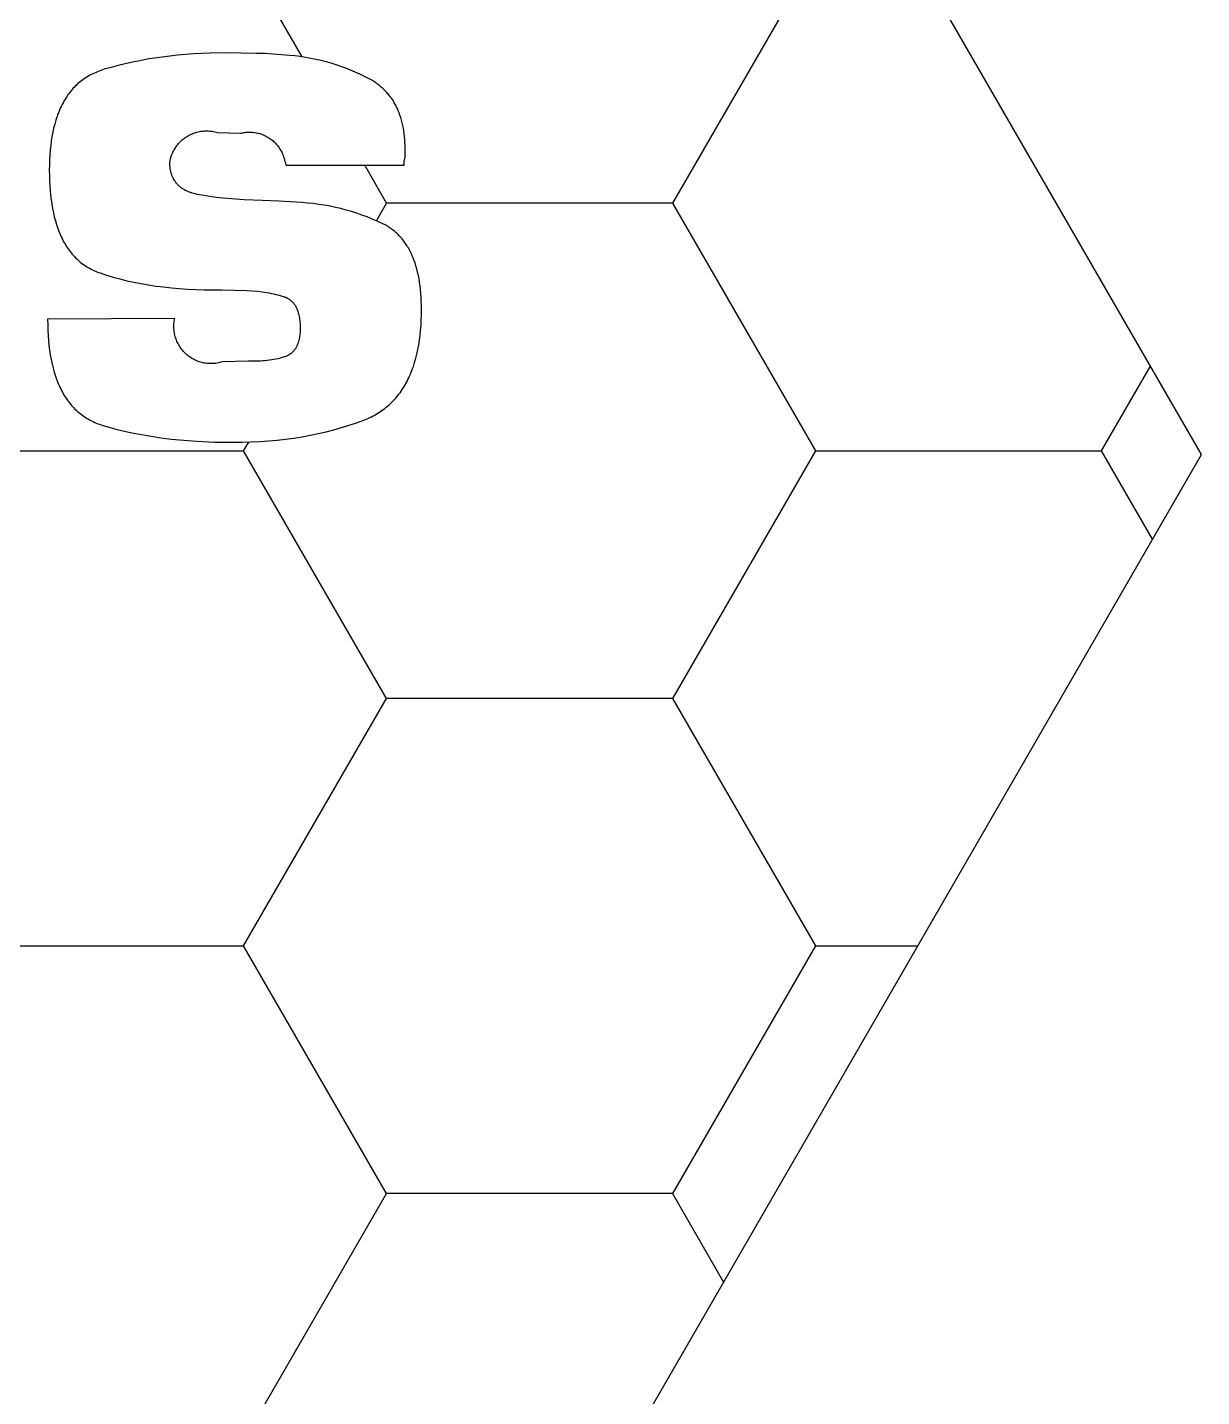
# Model space of a CAD drawing. Header units: millimetres. Extents: x 0 to 80, y 0 to 69.3.
# Drawn here: x 67.67 to 80, y 24.75 to 39.13 of the extents above; entities that cross this region are included whole.
import ezdxf

# ---------------------------------------------------------------- set-up
doc = ezdxf.new("R2010")
doc.units = ezdxf.units.MM
doc.header["$MEASUREMENT"] = 0
for name, color, linetype in [('CUT_PERIMETER', 1, 'CONTINUOUS'), ('HEX_BACKGROUND', 3, 'CONTINUOUS'), ('TEXT', 5, 'CONTINUOUS')]:
    doc.layers.add(name, color=color, linetype=linetype)

msp = doc.modelspace()

# ---------------------------------------------------------------- linework, layer by layer
at = {"layer": 'CUT_PERIMETER', "color": 1}
for p, q in [((80, 34.641), (60, 69.282)), ((60, 0), (80, 34.641))]:
    msp.add_line(p, q, dxfattribs=at)
at = {"layer": 'HEX_BACKGROUND'}
for p, q in [((70.557, 38.816), (69.943, 39.88)), ((75.947, 39.88), (74.446, 37.28)), ((71.444, 37.28), (71.214, 37.679)), ((71.337, 37.095), (71.444, 37.28)), ((74.446, 37.28), (71.444, 37.28)), ((74.446, 37.28), (75.947, 34.68)), ((78.949, 34.68), (79.463, 35.57)), ((66.94, 34.68), (69.943, 34.68)), ((69.943, 34.68), (69.996, 34.772)), ((71.444, 32.08), (69.943, 34.68)), ((75.947, 34.68), (74.446, 32.08)), ((75.947, 34.68), (78.949, 34.68)), ((79.486, 33.751), (78.95, 34.68)), ((69.943, 29.48), (71.444, 32.08)), ((74.446, 32.08), (71.444, 32.08)), ((74.446, 32.08), (75.947, 29.48)), ((66.94, 29.48), (69.943, 29.48)), ((71.444, 26.88), (69.943, 29.48)), ((75.947, 29.48), (74.446, 26.88)), ((75.947, 29.48), (77.02, 29.48)), ((69.943, 24.28), (71.444, 26.88)), ((74.446, 26.88), (71.444, 26.88)), ((74.446, 26.88), (74.982, 25.95))]:
    msp.add_line(p, q, dxfattribs=at)
at = {"layer": 'TEXT'}
for p, q in [((69.25, 38.834), (69.169, 38.825)), ((69.417, 38.847), (69.25, 38.834)), ((69.587, 38.855), (69.417, 38.847)), ((69.761, 38.858), (69.587, 38.855)), ((70.08, 38.853), (69.761, 38.858)), ((70.166, 38.851), (70.08, 38.853)), ((70.252, 38.846), (70.166, 38.851)), ((70.424, 38.832), (70.252, 38.846)), ((70.481, 38.826), (70.424, 38.832)), ((70.537, 38.819), (70.481, 38.826)), ((68.479, 38.686), (68.461, 38.68)), ((68.552, 38.706), (68.479, 38.686)), ((68.625, 38.726), (68.552, 38.706)), ((68.7, 38.744), (68.625, 38.726)), ((68.775, 38.761), (68.7, 38.744)), ((68.852, 38.776), (68.775, 38.761)), ((68.93, 38.791), (68.852, 38.776)), ((69.008, 38.803), (68.93, 38.791)), ((69.088, 38.815), (69.008, 38.803)), ((69.169, 38.825), (69.088, 38.815)), ((70.593, 38.81), (70.537, 38.819)), ((70.647, 38.8), (70.593, 38.81)), ((70.702, 38.79), (70.647, 38.8)), ((70.755, 38.777), (70.702, 38.79)), ((70.808, 38.764), (70.755, 38.777)), ((70.861, 38.749), (70.808, 38.764)), ((70.913, 38.733), (70.861, 38.749)), ((70.964, 38.716), (70.913, 38.733)), ((71.015, 38.698), (70.964, 38.716)), ((71.065, 38.678), (71.015, 38.698)), ((68.213, 38.544), (68.2, 38.532)), ((68.227, 38.555), (68.213, 38.544)), ((68.24, 38.566), (68.227, 38.555)), ((68.254, 38.576), (68.24, 38.566)), ((68.269, 38.586), (68.254, 38.576)), ((68.283, 38.596), (68.269, 38.586)), ((68.298, 38.605), (68.283, 38.596)), ((68.313, 38.614), (68.298, 38.605)), ((68.328, 38.623), (68.313, 38.614)), ((68.344, 38.631), (68.328, 38.623)), ((68.36, 38.639), (68.344, 38.631)), ((68.376, 38.647), (68.36, 38.639)), ((68.393, 38.654), (68.376, 38.647)), ((68.409, 38.661), (68.393, 38.654)), ((68.426, 38.668), (68.409, 38.661)), ((68.444, 38.674), (68.426, 38.668)), ((68.461, 38.68), (68.444, 38.674)), ((71.114, 38.657), (71.065, 38.678)), ((71.163, 38.635), (71.114, 38.657)), ((71.211, 38.611), (71.163, 38.635)), ((71.259, 38.587), (71.211, 38.611)), ((71.282, 38.574), (71.259, 38.587)), ((71.294, 38.567), (71.282, 38.574)), ((71.305, 38.56), (71.294, 38.567)), ((71.316, 38.553), (71.305, 38.56)), ((71.327, 38.546), (71.316, 38.553)), ((71.337, 38.538), (71.327, 38.546)), ((71.348, 38.531), (71.337, 38.538)), ((68.085, 38.398), (68.075, 38.383)), ((68.095, 38.413), (68.085, 38.398)), ((68.106, 38.428), (68.095, 38.413)), ((68.117, 38.442), (68.106, 38.428)), ((68.128, 38.456), (68.117, 38.442)), ((68.139, 38.47), (68.128, 38.456)), ((68.151, 38.483), (68.139, 38.47)), ((68.163, 38.496), (68.151, 38.483)), ((68.175, 38.508), (68.163, 38.496)), ((68.188, 38.52), (68.175, 38.508)), ((68.2, 38.532), (68.188, 38.52)), ((71.358, 38.523), (71.348, 38.531)), ((71.368, 38.515), (71.358, 38.523)), ((71.378, 38.507), (71.368, 38.515)), ((71.388, 38.499), (71.378, 38.507)), ((71.397, 38.491), (71.388, 38.499)), ((71.407, 38.482), (71.397, 38.491)), ((71.416, 38.474), (71.407, 38.482)), ((71.425, 38.465), (71.416, 38.474)), ((71.433, 38.456), (71.425, 38.465)), ((71.442, 38.447), (71.433, 38.456)), ((71.45, 38.437), (71.442, 38.447)), ((71.459, 38.428), (71.45, 38.437)), ((71.467, 38.418), (71.459, 38.428)), ((71.475, 38.408), (71.467, 38.418)), ((71.482, 38.399), (71.475, 38.408)), ((71.49, 38.388), (71.482, 38.399)), ((68.013, 38.266), (68.005, 38.248)), ((68.021, 38.284), (68.013, 38.266)), ((68.029, 38.301), (68.021, 38.284)), ((68.038, 38.318), (68.029, 38.301)), ((68.047, 38.335), (68.038, 38.318)), ((68.056, 38.351), (68.047, 38.335)), ((68.065, 38.367), (68.056, 38.351)), ((68.075, 38.383), (68.065, 38.367)), ((71.497, 38.378), (71.49, 38.388)), ((71.504, 38.368), (71.497, 38.378)), ((71.511, 38.357), (71.504, 38.368)), ((71.518, 38.346), (71.511, 38.357)), ((71.524, 38.335), (71.518, 38.346)), ((71.531, 38.324), (71.524, 38.335)), ((71.537, 38.313), (71.531, 38.324)), ((71.543, 38.302), (71.537, 38.313)), ((71.549, 38.29), (71.543, 38.302)), ((71.554, 38.278), (71.549, 38.29)), ((71.56, 38.266), (71.554, 38.278)), ((71.565, 38.254), (71.56, 38.266)), ((71.57, 38.242), (71.565, 38.254)), ((67.959, 38.111), (67.948, 38.069)), ((67.971, 38.152), (67.959, 38.111)), ((67.977, 38.172), (67.971, 38.152)), ((67.984, 38.191), (67.977, 38.172)), ((67.99, 38.211), (67.984, 38.191)), ((67.998, 38.229), (67.99, 38.211)), ((68.005, 38.248), (67.998, 38.229)), ((71.575, 38.23), (71.57, 38.242)), ((71.584, 38.204), (71.575, 38.23)), ((71.593, 38.179), (71.584, 38.204)), ((71.601, 38.152), (71.593, 38.179)), ((71.608, 38.125), (71.601, 38.152)), ((71.614, 38.097), (71.608, 38.125)), ((67.93, 37.981), (67.923, 37.934)), ((67.938, 38.026), (67.93, 37.981)), ((67.948, 38.069), (67.938, 38.026)), ((69.319, 37.961), (69.33, 37.969)), ((69.33, 37.969), (69.342, 37.977)), ((69.342, 37.977), (69.353, 37.984)), ((69.353, 37.984), (69.365, 37.991)), ((69.365, 37.991), (69.377, 37.997)), ((69.377, 37.997), (69.389, 38.003)), ((69.389, 38.003), (69.402, 38.008)), ((69.402, 38.008), (69.414, 38.014)), ((69.414, 38.014), (69.427, 38.018)), ((69.427, 38.018), (69.44, 38.022)), ((69.44, 38.022), (69.453, 38.026)), ((69.453, 38.026), (69.466, 38.029)), ((69.466, 38.029), (69.479, 38.032)), ((69.479, 38.032), (69.492, 38.035)), ((69.492, 38.035), (69.506, 38.036)), ((69.506, 38.036), (69.519, 38.038)), ((69.519, 38.038), (69.533, 38.039)), ((69.533, 38.039), (69.546, 38.039)), ((69.546, 38.039), (69.56, 38.039)), ((69.56, 38.039), (69.574, 38.039)), ((69.574, 38.039), (69.587, 38.038)), ((69.587, 38.038), (69.601, 38.037)), ((69.601, 38.037), (69.614, 38.035)), ((69.614, 38.035), (69.627, 38.033)), ((69.627, 38.033), (69.641, 38.03)), ((69.641, 38.03), (69.654, 38.027)), ((69.654, 38.027), (69.667, 38.023)), ((69.667, 38.023), (69.908, 38.014)), ((69.908, 38.014), (69.92, 38.017)), ((69.92, 38.017), (69.933, 38.02)), ((69.933, 38.02), (69.946, 38.022)), ((69.946, 38.022), (69.959, 38.024)), ((69.959, 38.024), (69.971, 38.025)), ((69.971, 38.025), (69.984, 38.026)), ((69.984, 38.026), (69.997, 38.027)), ((69.997, 38.027), (70.01, 38.027)), ((70.01, 38.027), (70.023, 38.026)), ((70.023, 38.026), (70.036, 38.025)), ((70.036, 38.025), (70.049, 38.024)), ((70.049, 38.024), (70.062, 38.022)), ((70.062, 38.022), (70.075, 38.02)), ((70.075, 38.02), (70.087, 38.017)), ((70.087, 38.017), (70.1, 38.014)), ((70.1, 38.014), (70.112, 38.011)), ((70.112, 38.011), (70.125, 38.007)), ((70.125, 38.007), (70.137, 38.002)), ((70.137, 38.002), (70.149, 37.998)), ((70.149, 37.998), (70.161, 37.992)), ((70.161, 37.992), (70.172, 37.987)), ((70.172, 37.987), (70.184, 37.981)), ((70.184, 37.981), (70.195, 37.975)), ((70.195, 37.975), (70.206, 37.968)), ((70.206, 37.968), (70.217, 37.961)), ((71.62, 38.068), (71.614, 38.097)), ((71.624, 38.039), (71.62, 38.068)), ((71.628, 38.009), (71.624, 38.039)), ((71.632, 37.979), (71.628, 38.009)), ((71.634, 37.948), (71.632, 37.979)), ((67.911, 37.837), (67.908, 37.787)), ((67.917, 37.887), (67.911, 37.837)), ((67.923, 37.934), (67.917, 37.887)), ((69.2, 37.816), (69.206, 37.828)), ((69.206, 37.828), (69.213, 37.84)), ((69.213, 37.84), (69.22, 37.852)), ((69.22, 37.852), (69.227, 37.863)), ((69.227, 37.863), (69.235, 37.874)), ((69.235, 37.874), (69.243, 37.885)), ((69.243, 37.885), (69.251, 37.896)), ((69.251, 37.896), (69.26, 37.906)), ((69.26, 37.906), (69.269, 37.916)), ((69.269, 37.916), (69.278, 37.926)), ((69.278, 37.926), (69.288, 37.935)), ((69.288, 37.935), (69.298, 37.944)), ((69.298, 37.944), (69.309, 37.953)), ((69.309, 37.953), (69.319, 37.961)), ((70.217, 37.961), (70.227, 37.953)), ((70.227, 37.953), (70.238, 37.945)), ((70.238, 37.945), (70.248, 37.937)), ((70.248, 37.937), (70.257, 37.929)), ((70.257, 37.929), (70.267, 37.92)), ((70.267, 37.92), (70.276, 37.911)), ((70.276, 37.911), (70.285, 37.901)), ((70.285, 37.901), (70.293, 37.891)), ((70.293, 37.891), (70.301, 37.881)), ((70.301, 37.881), (70.309, 37.871)), ((70.309, 37.871), (70.317, 37.86)), ((70.317, 37.86), (70.324, 37.849)), ((70.324, 37.849), (70.33, 37.838)), ((70.33, 37.838), (70.337, 37.827)), ((70.337, 37.827), (70.343, 37.816)), ((71.636, 37.916), (71.634, 37.948)), ((71.637, 37.884), (71.636, 37.916)), ((71.638, 37.851), (71.637, 37.884)), ((71.638, 37.765), (71.638, 37.851)), ((67.903, 37.682), (67.902, 37.627)), ((67.905, 37.735), (67.903, 37.682)), ((67.908, 37.787), (67.905, 37.735)), ((69.168, 37.713), (69.17, 37.726)), ((69.168, 37.696), (69.168, 37.713)), ((69.169, 37.678), (69.168, 37.696)), ((69.169, 37.67), (69.169, 37.678)), ((69.17, 37.726), (69.173, 37.74)), ((69.173, 37.74), (69.177, 37.753)), ((69.177, 37.753), (69.18, 37.766)), ((69.18, 37.766), (69.185, 37.779)), ((69.185, 37.779), (69.189, 37.791)), ((69.189, 37.791), (69.195, 37.804)), ((69.195, 37.804), (69.2, 37.816)), ((70.343, 37.816), (70.348, 37.804)), ((70.348, 37.804), (70.353, 37.792)), ((70.353, 37.792), (70.358, 37.78)), ((70.358, 37.78), (70.362, 37.768)), ((70.362, 37.768), (70.366, 37.755)), ((70.366, 37.755), (70.37, 37.743)), ((70.37, 37.743), (70.373, 37.73)), ((70.373, 37.73), (70.377, 37.713)), ((70.377, 37.713), (70.381, 37.696)), ((70.381, 37.696), (70.385, 37.683)), ((70.385, 37.683), (70.39, 37.679)), ((70.39, 37.679), (71.629, 37.679)), ((71.629, 37.717), (71.638, 37.765)), ((71.629, 37.679), (71.629, 37.717)), ((67.902, 37.627), (67.903, 37.572)), ((67.903, 37.572), (67.905, 37.518)), ((69.17, 37.662), (69.169, 37.67)), ((69.171, 37.654), (69.17, 37.662)), ((69.172, 37.646), (69.171, 37.654)), ((69.173, 37.638), (69.172, 37.646)), ((69.175, 37.63), (69.173, 37.638)), ((69.176, 37.622), (69.175, 37.63)), ((69.178, 37.615), (69.176, 37.622)), ((69.18, 37.607), (69.178, 37.615)), ((69.181, 37.6), (69.18, 37.607)), ((69.183, 37.593), (69.181, 37.6)), ((69.186, 37.585), (69.183, 37.593)), ((69.188, 37.578), (69.186, 37.585)), ((69.19, 37.571), (69.188, 37.578)), ((69.193, 37.565), (69.19, 37.571)), ((69.196, 37.558), (69.193, 37.565)), ((69.199, 37.551), (69.196, 37.558)), ((69.202, 37.545), (69.199, 37.551)), ((69.205, 37.538), (69.202, 37.545)), ((69.208, 37.532), (69.205, 37.538)), ((69.212, 37.526), (69.208, 37.532)), ((67.905, 37.518), (67.907, 37.465)), ((67.907, 37.465), (67.911, 37.414)), ((67.911, 37.414), (67.915, 37.365)), ((69.215, 37.52), (69.212, 37.526)), ((69.219, 37.514), (69.215, 37.52)), ((69.223, 37.508), (69.219, 37.514)), ((69.227, 37.503), (69.223, 37.508)), ((69.231, 37.497), (69.227, 37.503)), ((69.235, 37.491), (69.231, 37.497)), ((69.24, 37.486), (69.235, 37.491)), ((69.244, 37.481), (69.24, 37.486)), ((69.249, 37.476), (69.244, 37.481)), ((69.254, 37.471), (69.249, 37.476)), ((69.259, 37.466), (69.254, 37.471)), ((69.264, 37.461), (69.259, 37.466)), ((69.269, 37.456), (69.264, 37.461)), ((69.275, 37.452), (69.269, 37.456)), ((69.28, 37.447), (69.275, 37.452)), ((69.286, 37.443), (69.28, 37.447)), ((69.292, 37.439), (69.286, 37.443)), ((69.298, 37.434), (69.292, 37.439)), ((69.304, 37.43), (69.298, 37.434)), ((69.31, 37.426), (69.304, 37.43)), ((69.317, 37.423), (69.31, 37.426)), ((69.323, 37.419), (69.317, 37.423)), ((69.33, 37.415), (69.323, 37.419)), ((69.337, 37.412), (69.33, 37.415)), ((69.344, 37.409), (69.337, 37.412)), ((69.351, 37.405), (69.344, 37.409)), ((69.358, 37.402), (69.351, 37.405)), ((69.365, 37.399), (69.358, 37.402)), ((69.373, 37.396), (69.365, 37.399)), ((69.381, 37.393), (69.373, 37.396)), ((69.388, 37.391), (69.381, 37.393)), ((69.396, 37.388), (69.388, 37.391)), ((69.404, 37.386), (69.396, 37.388)), ((67.915, 37.365), (67.921, 37.316)), ((67.921, 37.316), (67.928, 37.269)), ((67.928, 37.269), (67.936, 37.224)), ((69.421, 37.381), (69.404, 37.386)), ((69.438, 37.377), (69.421, 37.381)), ((69.456, 37.373), (69.438, 37.377)), ((69.53, 37.36), (69.456, 37.373)), ((69.607, 37.348), (69.53, 37.36)), ((69.687, 37.338), (69.607, 37.348)), ((69.771, 37.329), (69.687, 37.338)), ((69.858, 37.322), (69.771, 37.329)), ((69.949, 37.316), (69.858, 37.322)), ((70.14, 37.309), (69.949, 37.316)), ((70.312, 37.3), (70.14, 37.309)), ((70.493, 37.291), (70.312, 37.3)), ((70.554, 37.287), (70.493, 37.291)), ((70.614, 37.282), (70.554, 37.287)), ((70.674, 37.276), (70.614, 37.282)), ((70.733, 37.268), (70.674, 37.276)), ((70.792, 37.258), (70.733, 37.268)), ((70.85, 37.248), (70.792, 37.258)), ((70.907, 37.236), (70.85, 37.248)), ((67.936, 37.224), (67.945, 37.18)), ((67.945, 37.18), (67.955, 37.137)), ((67.955, 37.137), (67.966, 37.096)), ((70.964, 37.223), (70.907, 37.236)), ((71.02, 37.208), (70.964, 37.223)), ((71.076, 37.192), (71.02, 37.208)), ((71.131, 37.175), (71.076, 37.192)), ((71.185, 37.156), (71.131, 37.175)), ((71.239, 37.136), (71.185, 37.156)), ((71.292, 37.114), (71.239, 37.136)), ((71.345, 37.092), (71.292, 37.114)), ((67.966, 37.096), (67.977, 37.056)), ((67.977, 37.056), (67.984, 37.036)), ((67.984, 37.036), (67.991, 37.017)), ((67.991, 37.017), (67.997, 36.998)), ((67.997, 36.998), (68.005, 36.98)), ((68.005, 36.98), (68.012, 36.962)), ((68.012, 36.962), (68.02, 36.944)), ((71.397, 37.068), (71.345, 37.092)), ((71.41, 37.061), (71.397, 37.068)), ((71.422, 37.055), (71.41, 37.061)), ((71.435, 37.048), (71.422, 37.055)), ((71.447, 37.041), (71.435, 37.048)), ((71.459, 37.034), (71.447, 37.041)), ((71.471, 37.026), (71.459, 37.034)), ((71.482, 37.018), (71.471, 37.026)), ((71.494, 37.01), (71.482, 37.018)), ((71.505, 37.002), (71.494, 37.01)), ((71.516, 36.993), (71.505, 37.002)), ((71.527, 36.985), (71.516, 36.993)), ((71.537, 36.976), (71.527, 36.985)), ((71.548, 36.966), (71.537, 36.976)), ((71.558, 36.957), (71.548, 36.966)), ((71.568, 36.947), (71.558, 36.957)), ((68.02, 36.944), (68.028, 36.927)), ((68.028, 36.927), (68.036, 36.909)), ((68.036, 36.909), (68.044, 36.893)), ((68.044, 36.893), (68.053, 36.876)), ((68.053, 36.876), (68.062, 36.86)), ((68.062, 36.86), (68.071, 36.845)), ((68.071, 36.845), (68.081, 36.829)), ((68.081, 36.829), (68.091, 36.814)), ((68.091, 36.814), (68.101, 36.8)), ((71.577, 36.937), (71.568, 36.947)), ((71.587, 36.927), (71.577, 36.937)), ((71.596, 36.916), (71.587, 36.927)), ((71.606, 36.905), (71.596, 36.916)), ((71.615, 36.894), (71.606, 36.905)), ((71.623, 36.883), (71.615, 36.894)), ((71.632, 36.872), (71.623, 36.883)), ((71.64, 36.86), (71.632, 36.872)), ((71.648, 36.848), (71.64, 36.86)), ((71.656, 36.835), (71.648, 36.848)), ((71.664, 36.823), (71.656, 36.835)), ((71.672, 36.81), (71.664, 36.823)), ((68.101, 36.8), (68.111, 36.786)), ((68.111, 36.786), (68.121, 36.772)), ((68.121, 36.772), (68.132, 36.758)), ((68.132, 36.758), (68.143, 36.745)), ((68.143, 36.745), (68.155, 36.732)), ((68.155, 36.732), (68.166, 36.719)), ((68.166, 36.719), (68.178, 36.707)), ((68.178, 36.707), (68.19, 36.695)), ((68.19, 36.695), (68.203, 36.684)), ((68.203, 36.684), (68.215, 36.673)), ((68.215, 36.673), (68.228, 36.662)), ((71.679, 36.797), (71.672, 36.81)), ((71.686, 36.784), (71.679, 36.797)), ((71.693, 36.77), (71.686, 36.784)), ((71.7, 36.757), (71.693, 36.77)), ((71.707, 36.743), (71.7, 36.757)), ((71.713, 36.728), (71.707, 36.743)), ((71.719, 36.714), (71.713, 36.728)), ((71.731, 36.684), (71.719, 36.714)), ((71.742, 36.654), (71.731, 36.684)), ((68.228, 36.662), (68.241, 36.651)), ((68.241, 36.651), (68.255, 36.641)), ((68.255, 36.641), (68.268, 36.632)), ((68.268, 36.632), (68.282, 36.622)), ((68.282, 36.622), (68.297, 36.613)), ((68.297, 36.613), (68.311, 36.604)), ((68.311, 36.604), (68.326, 36.596)), ((68.326, 36.596), (68.341, 36.588)), ((68.341, 36.588), (68.356, 36.58)), ((68.356, 36.58), (68.371, 36.573)), ((68.371, 36.573), (68.387, 36.566)), ((68.387, 36.566), (68.403, 36.559)), ((68.403, 36.559), (68.42, 36.553)), ((68.42, 36.553), (68.436, 36.547)), ((68.436, 36.547), (68.504, 36.525)), ((71.752, 36.622), (71.742, 36.654)), ((71.761, 36.589), (71.752, 36.622)), ((71.769, 36.555), (71.761, 36.589)), ((71.777, 36.521), (71.769, 36.555)), ((68.504, 36.525), (68.573, 36.504)), ((68.573, 36.504), (68.643, 36.484)), ((68.643, 36.484), (68.716, 36.466)), ((68.716, 36.466), (68.79, 36.45)), ((68.79, 36.45), (68.865, 36.435)), ((68.865, 36.435), (68.943, 36.422)), ((68.943, 36.422), (69.021, 36.41)), ((69.021, 36.41), (69.102, 36.4)), ((69.102, 36.4), (69.184, 36.391)), ((69.184, 36.391), (69.267, 36.384)), ((69.267, 36.384), (69.353, 36.378)), ((71.784, 36.485), (71.777, 36.521)), ((71.79, 36.448), (71.784, 36.485)), ((71.795, 36.411), (71.79, 36.448)), ((71.8, 36.372), (71.795, 36.411)), ((69.353, 36.378), (69.44, 36.374)), ((69.44, 36.374), (69.528, 36.371)), ((69.528, 36.371), (69.71, 36.37)), ((69.71, 36.37), (69.977, 36.362)), ((69.977, 36.362), (70.032, 36.359)), ((70.032, 36.359), (70.085, 36.355)), ((70.085, 36.355), (70.137, 36.349)), ((70.137, 36.349), (70.186, 36.341)), ((70.186, 36.341), (70.211, 36.337)), ((70.211, 36.337), (70.234, 36.333)), ((70.234, 36.333), (70.258, 36.328)), ((70.258, 36.328), (70.281, 36.322)), ((70.281, 36.322), (70.303, 36.317)), ((70.303, 36.317), (70.325, 36.311)), ((70.325, 36.311), (70.347, 36.304)), ((70.347, 36.304), (70.368, 36.297)), ((70.368, 36.297), (70.373, 36.296)), ((70.373, 36.296), (70.379, 36.294)), ((70.379, 36.294), (70.384, 36.292)), ((70.384, 36.292), (70.389, 36.289)), ((70.389, 36.289), (70.393, 36.287)), ((70.393, 36.287), (70.398, 36.285)), ((70.398, 36.285), (70.403, 36.282)), ((70.403, 36.282), (70.408, 36.28)), ((70.408, 36.28), (70.412, 36.277)), ((70.412, 36.277), (70.417, 36.274)), ((70.417, 36.274), (70.421, 36.272)), ((70.421, 36.272), (70.425, 36.269)), ((70.425, 36.269), (70.429, 36.266)), ((70.429, 36.266), (70.434, 36.262)), ((70.434, 36.262), (70.438, 36.259)), ((70.438, 36.259), (70.442, 36.256)), ((70.442, 36.256), (70.446, 36.252)), ((70.446, 36.252), (70.449, 36.248)), ((70.449, 36.248), (70.453, 36.245)), ((70.453, 36.245), (70.457, 36.241)), ((70.457, 36.241), (70.46, 36.237)), ((71.803, 36.332), (71.8, 36.372)), ((71.806, 36.292), (71.803, 36.332)), ((71.808, 36.25), (71.806, 36.292)), ((71.809, 36.208), (71.808, 36.25)), ((70.46, 36.237), (70.464, 36.233)), ((70.464, 36.233), (70.467, 36.229)), ((70.467, 36.229), (70.471, 36.225)), ((70.471, 36.225), (70.474, 36.22)), ((70.474, 36.22), (70.477, 36.216)), ((70.477, 36.216), (70.48, 36.211)), ((70.48, 36.211), (70.483, 36.206)), ((70.483, 36.206), (70.486, 36.202)), ((70.486, 36.202), (70.489, 36.197)), ((70.489, 36.197), (70.491, 36.192)), ((70.491, 36.192), (70.494, 36.187)), ((70.494, 36.187), (70.497, 36.181)), ((70.497, 36.181), (70.499, 36.176)), ((70.499, 36.176), (70.502, 36.171)), ((70.502, 36.171), (70.504, 36.165)), ((70.504, 36.165), (70.506, 36.159)), ((70.506, 36.159), (70.508, 36.154)), ((70.508, 36.154), (70.51, 36.148)), ((70.51, 36.148), (70.512, 36.142)), ((70.512, 36.142), (70.516, 36.129)), ((70.516, 36.129), (70.52, 36.117)), ((70.52, 36.117), (70.523, 36.104)), ((70.523, 36.104), (70.526, 36.09)), ((71.807, 36.05), (71.809, 36.107)), ((71.81, 36.164), (71.809, 36.208)), ((71.809, 36.107), (71.81, 36.164)), ((69.219, 36.069), (67.885, 36.061)), ((67.885, 36.061), (67.886, 36.003)), ((67.886, 36.003), (67.888, 35.946)), ((69.21, 35.988), (69.211, 36.002)), ((69.21, 35.975), (69.21, 35.988)), ((69.211, 35.961), (69.21, 35.975)), ((69.211, 36.015), (69.213, 36.029)), ((69.211, 36.002), (69.211, 36.015)), ((69.212, 35.947), (69.211, 35.961)), ((69.213, 36.029), (69.214, 36.042)), ((69.214, 36.042), (69.217, 36.056)), ((69.217, 36.056), (69.219, 36.069)), ((70.526, 36.09), (70.528, 36.076)), ((70.528, 36.076), (70.53, 36.062)), ((70.53, 36.062), (70.532, 36.047)), ((70.532, 36.047), (70.533, 36.031)), ((70.533, 36.031), (70.535, 36.016)), ((70.535, 36.016), (70.535, 36)), ((70.535, 36), (70.536, 35.983)), ((70.536, 35.951), (70.535, 35.936)), ((70.536, 35.983), (70.536, 35.966)), ((70.536, 35.966), (70.536, 35.951)), ((71.8, 35.942), (71.805, 35.996)), ((71.805, 35.996), (71.807, 36.05)), ((67.888, 35.946), (67.89, 35.891)), ((67.89, 35.891), (67.894, 35.838)), ((67.894, 35.838), (67.899, 35.786)), ((69.214, 35.934), (69.212, 35.947)), ((69.216, 35.92), (69.214, 35.934)), ((69.218, 35.907), (69.216, 35.92)), ((69.221, 35.894), (69.218, 35.907)), ((69.225, 35.88), (69.221, 35.894)), ((69.228, 35.867), (69.225, 35.88)), ((69.233, 35.854), (69.228, 35.867)), ((69.238, 35.842), (69.233, 35.854)), ((69.243, 35.829), (69.238, 35.842)), ((69.248, 35.817), (69.243, 35.829)), ((69.255, 35.805), (69.248, 35.817)), ((70.512, 35.807), (70.51, 35.801)), ((70.514, 35.812), (70.512, 35.807)), ((70.516, 35.818), (70.514, 35.812)), ((70.518, 35.823), (70.516, 35.818)), ((70.52, 35.829), (70.518, 35.823)), ((70.523, 35.841), (70.52, 35.829)), ((70.526, 35.854), (70.523, 35.841)), ((70.528, 35.866), (70.526, 35.854)), ((70.53, 35.879), (70.528, 35.866)), ((70.532, 35.893), (70.53, 35.879)), ((70.533, 35.907), (70.532, 35.893)), ((70.535, 35.921), (70.533, 35.907)), ((70.535, 35.936), (70.535, 35.921)), ((71.781, 35.791), (71.789, 35.84)), ((71.789, 35.84), (71.795, 35.89)), ((71.795, 35.89), (71.8, 35.942)), ((67.899, 35.786), (67.906, 35.736)), ((67.906, 35.736), (67.913, 35.687)), ((67.913, 35.687), (67.922, 35.639)), ((69.261, 35.793), (69.255, 35.805)), ((69.268, 35.781), (69.261, 35.793)), ((69.275, 35.769), (69.268, 35.781)), ((69.283, 35.758), (69.275, 35.769)), ((69.291, 35.747), (69.283, 35.758)), ((69.3, 35.737), (69.291, 35.747)), ((69.309, 35.726), (69.3, 35.737)), ((69.318, 35.716), (69.309, 35.726)), ((69.327, 35.707), (69.318, 35.716)), ((69.337, 35.697), (69.327, 35.707)), ((69.347, 35.688), (69.337, 35.697)), ((69.358, 35.679), (69.347, 35.688)), ((69.369, 35.671), (69.358, 35.679)), ((69.38, 35.663), (69.369, 35.671)), ((69.391, 35.656), (69.38, 35.663)), ((70.368, 35.665), (70.347, 35.659)), ((70.373, 35.666), (70.368, 35.665)), ((70.379, 35.668), (70.373, 35.666)), ((70.384, 35.67), (70.379, 35.668)), ((70.389, 35.672), (70.384, 35.67)), ((70.393, 35.674), (70.389, 35.672)), ((70.398, 35.676), (70.393, 35.674)), ((70.403, 35.678), (70.398, 35.676)), ((70.408, 35.681), (70.403, 35.678)), ((70.412, 35.683), (70.408, 35.681)), ((70.417, 35.686), (70.412, 35.683)), ((70.421, 35.688), (70.417, 35.686)), ((70.425, 35.691), (70.421, 35.688)), ((70.429, 35.694), (70.425, 35.691)), ((70.434, 35.697), (70.429, 35.694)), ((70.438, 35.7), (70.434, 35.697)), ((70.442, 35.703), (70.438, 35.7)), ((70.446, 35.706), (70.442, 35.703)), ((70.449, 35.709), (70.446, 35.706)), ((70.453, 35.713), (70.449, 35.709)), ((70.457, 35.716), (70.453, 35.713)), ((70.46, 35.72), (70.457, 35.716)), ((70.464, 35.724), (70.46, 35.72)), ((70.467, 35.727), (70.464, 35.724)), ((70.471, 35.731), (70.467, 35.727)), ((70.474, 35.735), (70.471, 35.731)), ((70.477, 35.739), (70.474, 35.735)), ((70.48, 35.744), (70.477, 35.739)), ((70.483, 35.748), (70.48, 35.744)), ((70.486, 35.752), (70.483, 35.748)), ((70.489, 35.757), (70.486, 35.752)), ((70.491, 35.761), (70.489, 35.757)), ((70.494, 35.766), (70.491, 35.761)), ((70.497, 35.771), (70.494, 35.766)), ((70.499, 35.775), (70.497, 35.771)), ((70.502, 35.78), (70.499, 35.775)), ((70.504, 35.785), (70.502, 35.78)), ((70.506, 35.791), (70.504, 35.785)), ((70.508, 35.796), (70.506, 35.791)), ((70.51, 35.801), (70.508, 35.796)), ((71.751, 35.651), (71.762, 35.696)), ((71.762, 35.696), (71.772, 35.743)), ((71.772, 35.743), (71.781, 35.791)), ((67.922, 35.639), (67.931, 35.593)), ((67.931, 35.593), (67.942, 35.549)), ((67.942, 35.549), (67.954, 35.506)), ((69.403, 35.649), (69.391, 35.656)), ((69.415, 35.642), (69.403, 35.649)), ((69.427, 35.636), (69.415, 35.642)), ((69.439, 35.63), (69.427, 35.636)), ((69.452, 35.624), (69.439, 35.63)), ((69.464, 35.619), (69.452, 35.624)), ((69.477, 35.615), (69.464, 35.619)), ((69.49, 35.611), (69.477, 35.615)), ((69.503, 35.607), (69.49, 35.611)), ((69.517, 35.604), (69.503, 35.607)), ((69.53, 35.601), (69.517, 35.604)), ((69.543, 35.599), (69.53, 35.601)), ((69.557, 35.597), (69.543, 35.599)), ((69.57, 35.596), (69.557, 35.597)), ((69.584, 35.595), (69.57, 35.596)), ((69.598, 35.595), (69.584, 35.595)), ((69.611, 35.595), (69.598, 35.595)), ((69.625, 35.596), (69.611, 35.595)), ((69.638, 35.597), (69.625, 35.596)), ((69.652, 35.598), (69.638, 35.597)), ((69.666, 35.6), (69.652, 35.598)), ((69.679, 35.603), (69.666, 35.6)), ((69.692, 35.606), (69.679, 35.603)), ((69.705, 35.609), (69.692, 35.606)), ((69.718, 35.613), (69.705, 35.609)), ((69.994, 35.622), (69.718, 35.613)), ((70.02, 35.621), (69.994, 35.622)), ((70.045, 35.621), (70.02, 35.621)), ((70.07, 35.621), (70.045, 35.621)), ((70.095, 35.621), (70.07, 35.621)), ((70.119, 35.622), (70.095, 35.621)), ((70.143, 35.624), (70.119, 35.622)), ((70.167, 35.626), (70.143, 35.624)), ((70.191, 35.628), (70.167, 35.626)), ((70.214, 35.631), (70.191, 35.628)), ((70.237, 35.634), (70.214, 35.631)), ((70.26, 35.638), (70.237, 35.634)), ((70.282, 35.643), (70.26, 35.638)), ((70.304, 35.647), (70.282, 35.643)), ((70.326, 35.653), (70.304, 35.647)), ((70.347, 35.659), (70.326, 35.653)), ((71.702, 35.504), (71.71, 35.524)), ((71.71, 35.524), (71.717, 35.544)), ((71.717, 35.544), (71.725, 35.565)), ((71.725, 35.565), (71.738, 35.607)), ((71.738, 35.607), (71.751, 35.651)), ((67.954, 35.506), (67.96, 35.485)), ((67.96, 35.485), (67.967, 35.464)), ((67.967, 35.464), (67.974, 35.444)), ((67.974, 35.444), (67.981, 35.424)), ((67.981, 35.424), (67.989, 35.405)), ((67.989, 35.405), (67.996, 35.386)), ((67.996, 35.386), (68.005, 35.367)), ((71.639, 35.373), (71.649, 35.391)), ((71.649, 35.391), (71.658, 35.409)), ((71.658, 35.409), (71.667, 35.427)), ((71.667, 35.427), (71.677, 35.446)), ((71.677, 35.446), (71.685, 35.465)), ((71.685, 35.465), (71.694, 35.484)), ((71.694, 35.484), (71.702, 35.504)), ((68.005, 35.367), (68.013, 35.349)), ((68.013, 35.349), (68.022, 35.331)), ((68.022, 35.331), (68.03, 35.313)), ((68.03, 35.313), (68.04, 35.296)), ((68.04, 35.296), (68.049, 35.279)), ((68.049, 35.279), (68.059, 35.262)), ((68.059, 35.262), (68.069, 35.246)), ((68.069, 35.246), (68.079, 35.231)), ((71.536, 35.23), (71.549, 35.244)), ((71.549, 35.244), (71.561, 35.259)), ((71.561, 35.259), (71.573, 35.274)), ((71.573, 35.274), (71.585, 35.29)), ((71.585, 35.29), (71.596, 35.306)), ((71.596, 35.306), (71.607, 35.322)), ((71.607, 35.322), (71.618, 35.339)), ((71.618, 35.339), (71.628, 35.356)), ((71.628, 35.356), (71.639, 35.373)), ((68.079, 35.231), (68.09, 35.215)), ((68.09, 35.215), (68.101, 35.2)), ((68.101, 35.2), (68.112, 35.186)), ((68.112, 35.186), (68.124, 35.171)), ((68.124, 35.171), (68.135, 35.157)), ((68.135, 35.157), (68.147, 35.144)), ((68.147, 35.144), (68.16, 35.131)), ((68.16, 35.131), (68.172, 35.118)), ((68.172, 35.118), (68.185, 35.106)), ((68.185, 35.106), (68.199, 35.094)), ((68.199, 35.094), (68.212, 35.082)), ((71.362, 35.081), (71.378, 35.092)), ((71.378, 35.092), (71.394, 35.103)), ((71.394, 35.103), (71.409, 35.114)), ((71.409, 35.114), (71.425, 35.125)), ((71.425, 35.125), (71.439, 35.137)), ((71.439, 35.137), (71.454, 35.149)), ((71.454, 35.149), (71.469, 35.162)), ((71.469, 35.162), (71.483, 35.175)), ((71.483, 35.175), (71.496, 35.188)), ((71.496, 35.188), (71.51, 35.201)), ((71.51, 35.201), (71.523, 35.215)), ((71.523, 35.215), (71.536, 35.23)), ((68.212, 35.082), (68.226, 35.071)), ((68.226, 35.071), (68.24, 35.06)), ((68.24, 35.06), (68.254, 35.049)), ((68.254, 35.049), (68.269, 35.039)), ((68.269, 35.039), (68.284, 35.029)), ((68.284, 35.029), (68.299, 35.02)), ((68.299, 35.02), (68.314, 35.011)), ((68.314, 35.011), (68.33, 35.002)), ((68.33, 35.002), (68.346, 34.994)), ((68.346, 34.994), (68.362, 34.986)), ((68.362, 34.986), (68.379, 34.978)), ((68.379, 34.978), (68.396, 34.971)), ((68.396, 34.971), (68.413, 34.964)), ((68.413, 34.964), (68.43, 34.958)), ((68.43, 34.958), (68.448, 34.952)), ((68.448, 34.952), (68.466, 34.946)), ((68.466, 34.946), (68.54, 34.925)), ((70.97, 34.923), (71.049, 34.948)), ((71.049, 34.948), (71.127, 34.974)), ((71.127, 34.974), (71.203, 35.002)), ((71.203, 35.002), (71.222, 35.009)), ((71.222, 35.009), (71.24, 35.017)), ((71.24, 35.017), (71.259, 35.025)), ((71.259, 35.025), (71.277, 35.034)), ((71.277, 35.034), (71.294, 35.043)), ((71.294, 35.043), (71.312, 35.052)), ((71.312, 35.052), (71.329, 35.061)), ((71.329, 35.061), (71.345, 35.071)), ((71.345, 35.071), (71.362, 35.081)), ((68.54, 34.925), (68.615, 34.905)), ((68.615, 34.905), (68.691, 34.886)), ((68.691, 34.886), (68.769, 34.869)), ((68.769, 34.869), (68.849, 34.853)), ((68.849, 34.853), (68.93, 34.839)), ((68.93, 34.839), (69.013, 34.825)), ((69.013, 34.825), (69.098, 34.814)), ((69.098, 34.814), (69.184, 34.803)), ((69.184, 34.803), (69.271, 34.794)), ((70.294, 34.792), (70.382, 34.802)), ((70.382, 34.802), (70.47, 34.814)), ((70.47, 34.814), (70.557, 34.828)), ((70.557, 34.828), (70.642, 34.843)), ((70.642, 34.843), (70.726, 34.86)), ((70.726, 34.86), (70.808, 34.879)), ((70.808, 34.879), (70.89, 34.9)), ((70.89, 34.9), (70.97, 34.923)), ((69.271, 34.794), (69.451, 34.781)), ((69.451, 34.781), (69.638, 34.772)), ((69.638, 34.772), (69.83, 34.77)), ((69.83, 34.77), (69.925, 34.771)), ((69.925, 34.771), (70.019, 34.773)), ((70.019, 34.773), (70.112, 34.778)), ((70.112, 34.778), (70.203, 34.784)), ((70.203, 34.784), (70.294, 34.792))]:
    msp.add_line(p, q, dxfattribs=at)

doc.saveas('drawing.dxf')
